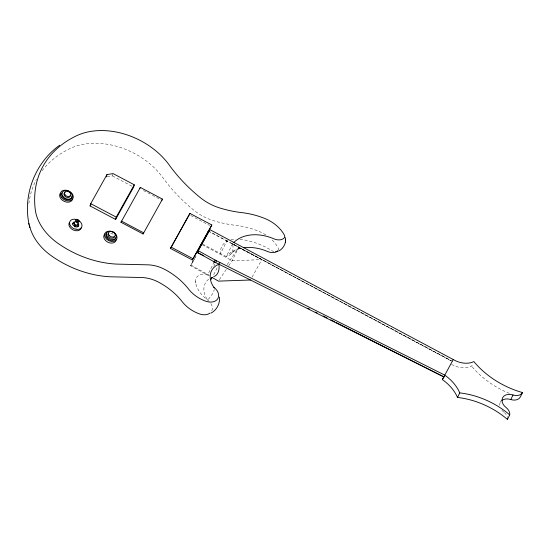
<?xml version="1.0" encoding="UTF-8"?>
<svg xmlns="http://www.w3.org/2000/svg" width="550" height="550" viewBox="0 0 550 550"><rect width="100%" height="100%" fill="white"/><g stroke="black" fill="none" stroke-linecap="round" stroke-linejoin="round"><path stroke-width="0.41" stroke-dasharray="2.75 2.06" d="M107.071 176.777L112.441 175.904L112.881 174.371M209.007 275.887L190.603 265.739L193.194 260.514M214.218 261.834L207.921 274.526A12.299 8.91 26.4 0 0 195.601 283.037A29.542 21.395 26.4 0 0 207.584 300.018A11.309 8.188 26.4 0 1 209.447 301.661M213.778 266.276L215.634 262.543M213.744 274.649L217.821 266.441M202.641 244.09L226.242 256.589L233.427 242.11M228.759 265.726L232.148 260.666L238.776 247.321L232.54 243.904A17.435 11.729 43.7 0 1 226.236 256.582A38.115 27.596 26.4 0 1 241.801 248.05M451.543 364.409A19.793 14.334 26.4 0 0 471.604 366.149L472.739 363.866M500.418 402.174L501.167 400.654M195.532 256.843L190.926 265.093L209.33 275.234M190.603 265.739L196.041 255.991M252.113 277.09L261.869 259.6L238.583 247.651M227.171 264.626L238.776 247.321M219.374 279.723L226.414 269.225M230.649 254.203L234.183 250.979L233.193 251.604L238.927 248.738L237.971 249.129L241.299 248.167L240.371 248.346M232.045 260.824L261.869 259.6M143.468 190.513L151.573 194.803M152.316 195.188L161.164 199.863M190.802 215.524L209.667 225.493M112.441 175.904L133.629 187.103M227.288 241.079L209.357 231.612L451.268 360.724M202.317 244.743L232.148 260.666M452.781 361.529L226.868 240.873L220.571 253.564A22.034 15.957 26.4 0 1 228.037 240.701M450.759 360.697L232.54 243.904A38.115 27.596 26.4 0 1 233.578 242.736M195.298 281.373L195.601 283.037M273.928 251.604A4.421 3.204 26.4 0 1 272.236 250.869A58.025 42.02 26.4 0 0 239.827 239.312M278.121 250.353A4.421 3.204 26.4 0 0 277.963 247.569A31.068 22.502 26.4 0 0 271.549 239.456M230.924 239.69A22.034 15.957 26.4 0 1 235.792 239.064M208.656 279.214A23.698 17.16 26.4 0 0 207.584 300.018A17.256 6.036 -40.5 0 0 214.239 289.493M210.904 303.531A11.309 8.188 26.4 0 1 211.599 311.197M509.382 393.381A73.81 53.453 26.4 0 1 471.604 366.149M503.793 412.053A10.168 7.363 26.4 0 1 501.318 409.489M499.744 405.398A10.168 7.363 26.4 0 1 501.428 400.874M504.419 412.576A9.288 6.724 26.4 0 1 507.416 417.519M110.729 233.131A6.586 4.771 26.4 0 1 113.74 234.726M265.774 234.939A31.068 22.502 26.4 0 0 258.486 231.165A67.32 48.751 26.4 0 0 235.964 225.383A100.794 72.992 26.4 0 1 214.156 220.887A43.512 31.508 26.4 0 1 193.669 210.059A145.241 105.181 26.4 0 1 162.951 177.76A65.952 47.761 26.4 0 0 70.276 148.438A125.654 90.998 26.4 0 0 41.779 171.153M28.861 203.583A125.654 90.998 26.4 0 1 36.479 179.41M77.406 227.645A3.128 2.262 26.4 0 1 74.594 227.851M72.174 225.184A3.128 2.262 26.4 0 1 72.215 224.572"/><path stroke-width="0.82" d="M278.596 251.068C283.498 248.696 286.571 242.928 285.299 237.552M285.416 242.076L285.587 239.745M90.09 205.954L90.736 203.658L106.954 174.597L113.094 173.601L134.282 184.8L133.629 187.103L115.589 219.429L90.09 205.954L90.922 204.469M106.301 176.901L106.954 174.597M115.589 219.429L116.243 217.126L134.282 184.8M120.973 222.276L121.536 221.134L143.653 232.822L143.089 233.963L120.973 222.276L140.346 187.433L162.463 199.114L161.899 200.255M139.782 188.567L140.346 187.433M170.479 248.435L189.936 213.428L211.819 224.984L211.173 226.291L192.369 259.992L170.479 248.435L189.936 213.428M192.369 259.992L211.819 224.984M196.976 252.897L209.832 229.611L453.248 359.535A19.793 14.334 26.4 0 0 473.866 361.591A73.81 53.453 26.4 0 0 522.5 392.556L520.238 397.107A9.268 6.71 26.4 0 1 510.771 399.547A10.168 7.363 26.4 0 0 501.854 400.503M207.639 232.629L208.285 231.33M208.697 231.901L209.832 229.611M213.971 262.329L215.105 260.047L198.117 250.607M215.634 262.543L216.521 260.755M213.723 276.636A17.435 10.519 63.8 0 0 218.928 264.192L219.821 262.405M522.5 392.556A9.268 6.71 26.4 0 1 513.033 394.996A10.168 7.363 26.4 0 0 502.672 397.616A10.168 7.363 26.4 0 0 506.055 407.502A9.288 6.724 26.4 0 1 509.712 414.858L507.451 419.416A70.221 50.854 26.4 0 0 457.49 397.444A38.198 27.658 26.4 0 0 442.344 379.589L453.248 359.535M457.49 397.444L459.752 392.893A38.198 27.658 26.4 0 0 444.599 375.031L215.105 260.047M510.771 399.547L513.033 394.996M211.008 279.386L211.839 277.75L211.2 278.836M143.089 233.963L162.463 199.114M208.945 231.399L197.223 252.402L214.637 262.048M198.481 251.109L197.643 252.608L203.768 255.702M442.344 379.589L443.987 376.633M211.523 278.3L212.307 277.344M59.675 145.221C34.258 163.261 21.821 197.347 29.831 227.466M210.98 313.129C216.741 310.131 220.241 303.497 219.409 297.048M250.484 280.005L218.439 281.119L212.314 277.537M214.218 261.834L444.132 377.032L336.194 322.548M307.876 308.248L309.403 309.024M315.528 312.118L317.061 312.888M323.18 315.982L327.009 317.914M330.839 319.846L334.668 321.778M90.736 203.658L116.243 217.126M171.126 247.129L193.016 258.692M28.758 223.355L29.033 224.407M277.152 251.322A4.421 3.204 26.4 0 0 277.716 250.889A9.749 7.061 26.4 0 1 277.124 251.35M276.464 251.611A4.421 3.204 26.4 0 1 275.667 251.762M507.499 418.165A9.288 6.724 26.4 0 1 507.451 419.416M218.934 264.199A23.698 17.16 26.4 0 0 213.888 287.327A11.309 8.188 26.4 0 1 217.896 298.506A11.309 8.188 26.4 0 1 206.078 301.324A29.054 21.044 26.4 0 1 188.561 289.059A58.176 42.13 26.4 0 0 164.972 269.528A30.085 21.787 26.4 0 0 146.967 264.811L116.93 264.11A84.996 61.552 26.4 0 1 57.496 242.99A50.71 36.719 26.4 0 1 35.282 209.742A125.654 90.998 26.4 0 1 76.574 135.747A65.952 47.761 26.4 0 1 169.256 165.069A145.241 105.181 26.4 0 0 199.966 197.367A43.512 31.508 26.4 0 0 220.454 208.196A100.794 72.992 26.4 0 0 242.261 212.692A67.32 48.751 26.4 0 1 264.791 218.474A31.068 22.502 26.4 0 1 284.261 234.884A4.421 3.204 26.4 0 1 284.013 238.205A9.749 7.061 26.4 0 1 274.01 238.865A38.115 27.596 26.4 0 0 233.578 242.736M213.888 287.327A17.256 6.036 -40.5 0 1 214.156 287.932M116.215 239.841A6.586 4.771 26.4 0 1 107.662 242.117A6.586 4.771 26.4 0 1 104.968 233.901M81.304 227.831A6.586 4.771 26.4 0 1 73.198 229.976A6.586 4.771 26.4 0 1 69.492 222.276M72.6 198.907A6.848 4.957 26.4 0 1 64.398 201.479A6.848 4.957 26.4 0 1 60.149 193.531M244.008 247.713A38.115 27.596 26.4 0 1 267.712 251.556A9.749 7.061 26.4 0 0 276.464 251.742M29.501 225.411A50.71 36.719 26.4 0 0 51.198 255.674A84.996 61.552 26.4 0 0 110.626 276.801L140.662 277.502A30.085 21.787 26.4 0 1 158.675 282.219A58.176 42.13 26.4 0 1 182.263 301.751A29.054 21.044 26.4 0 0 199.774 314.016A11.309 8.188 26.4 0 0 209.956 313.087M459.752 392.893A70.221 50.854 26.4 0 1 509.712 414.858M114.551 233.097A6.586 4.771 26.4 0 1 113.761 241.361A6.586 4.771 26.4 0 1 104.541 235.297A6.586 4.771 26.4 0 1 113.121 232.162M115.775 237.841A5.266 3.816 26.4 0 1 108.934 239.663A5.266 3.816 26.4 0 1 106.782 233.083M78.499 220.371A6.586 4.771 26.4 0 1 79.771 229.027A6.586 4.771 26.4 0 1 69.719 224.297A6.586 4.771 26.4 0 1 76.938 219.636M77.729 222.922A3.128 2.262 26.4 0 1 77.681 226.559A3.128 2.262 26.4 0 1 73.198 224.95A3.128 2.262 26.4 0 1 74.8 221.87M72.456 224.036A3.128 2.262 26.4 0 1 74.154 223.169M77.083 224.221A3.128 2.262 26.4 0 1 78.073 226.676M75.68 225.232A0.866 0.626 26.4 0 1 75.611 226.263A0.866 0.626 26.4 0 1 74.367 225.679A0.866 0.626 26.4 0 1 75.082 224.95M77.316 220.942A0.866 0.626 26.4 0 1 77.791 222.117M77.433 222.234A0.866 0.626 26.4 0 1 76.698 220.914M77.839 223.548A1.918 1.389 26.4 0 1 76.869 225.163A1.918 1.389 26.4 0 1 74.518 224.056A1.918 1.389 26.4 0 1 75.082 222.248M70.297 195.229A3.362 2.434 26.4 0 1 65.862 196.969A3.362 2.434 26.4 0 1 65.196 192.424M71.974 196.103A5.479 3.967 26.4 0 1 66.062 199.499A5.479 3.967 26.4 0 1 61.999 192.892M114.675 236.383A3.589 2.599 26.4 0 1 110.014 237.621A3.589 2.599 26.4 0 1 108.542 233.138M61.586 197.567A6.848 4.957 26.4 0 0 72.792 198.818A6.848 4.957 26.4 0 0 66.007 190.19A6.848 4.957 26.4 0 0 61.586 197.567M76.56 221.623A0.866 0.626 26.4 0 0 77.99 221.836A0.866 0.626 26.4 0 0 77.179 220.722A0.866 0.626 26.4 0 0 76.56 221.623M62.948 196.508A5.479 3.967 26.4 0 0 71.919 197.512A5.479 3.967 26.4 0 0 66.488 190.603A5.479 3.967 26.4 0 0 62.948 196.508M107.339 237.009A5.266 3.816 26.4 0 0 115.94 237.813A5.266 3.816 26.4 0 0 110.564 231.234A5.266 3.816 26.4 0 0 107.339 237.009M75.811 221.327A1.918 1.389 26.4 0 0 78.966 221.794A1.918 1.389 26.4 0 0 77.179 219.333A1.918 1.389 26.4 0 0 75.811 221.327M109.161 235.338A3.589 2.599 26.4 0 0 115.019 235.888A3.589 2.599 26.4 0 0 111.354 231.406A3.589 2.599 26.4 0 0 109.161 235.338M65.044 194.899A3.362 2.434 26.4 0 0 70.551 195.518A3.362 2.434 26.4 0 0 67.217 191.276A3.362 2.434 26.4 0 0 65.044 194.899"/></g></svg>
